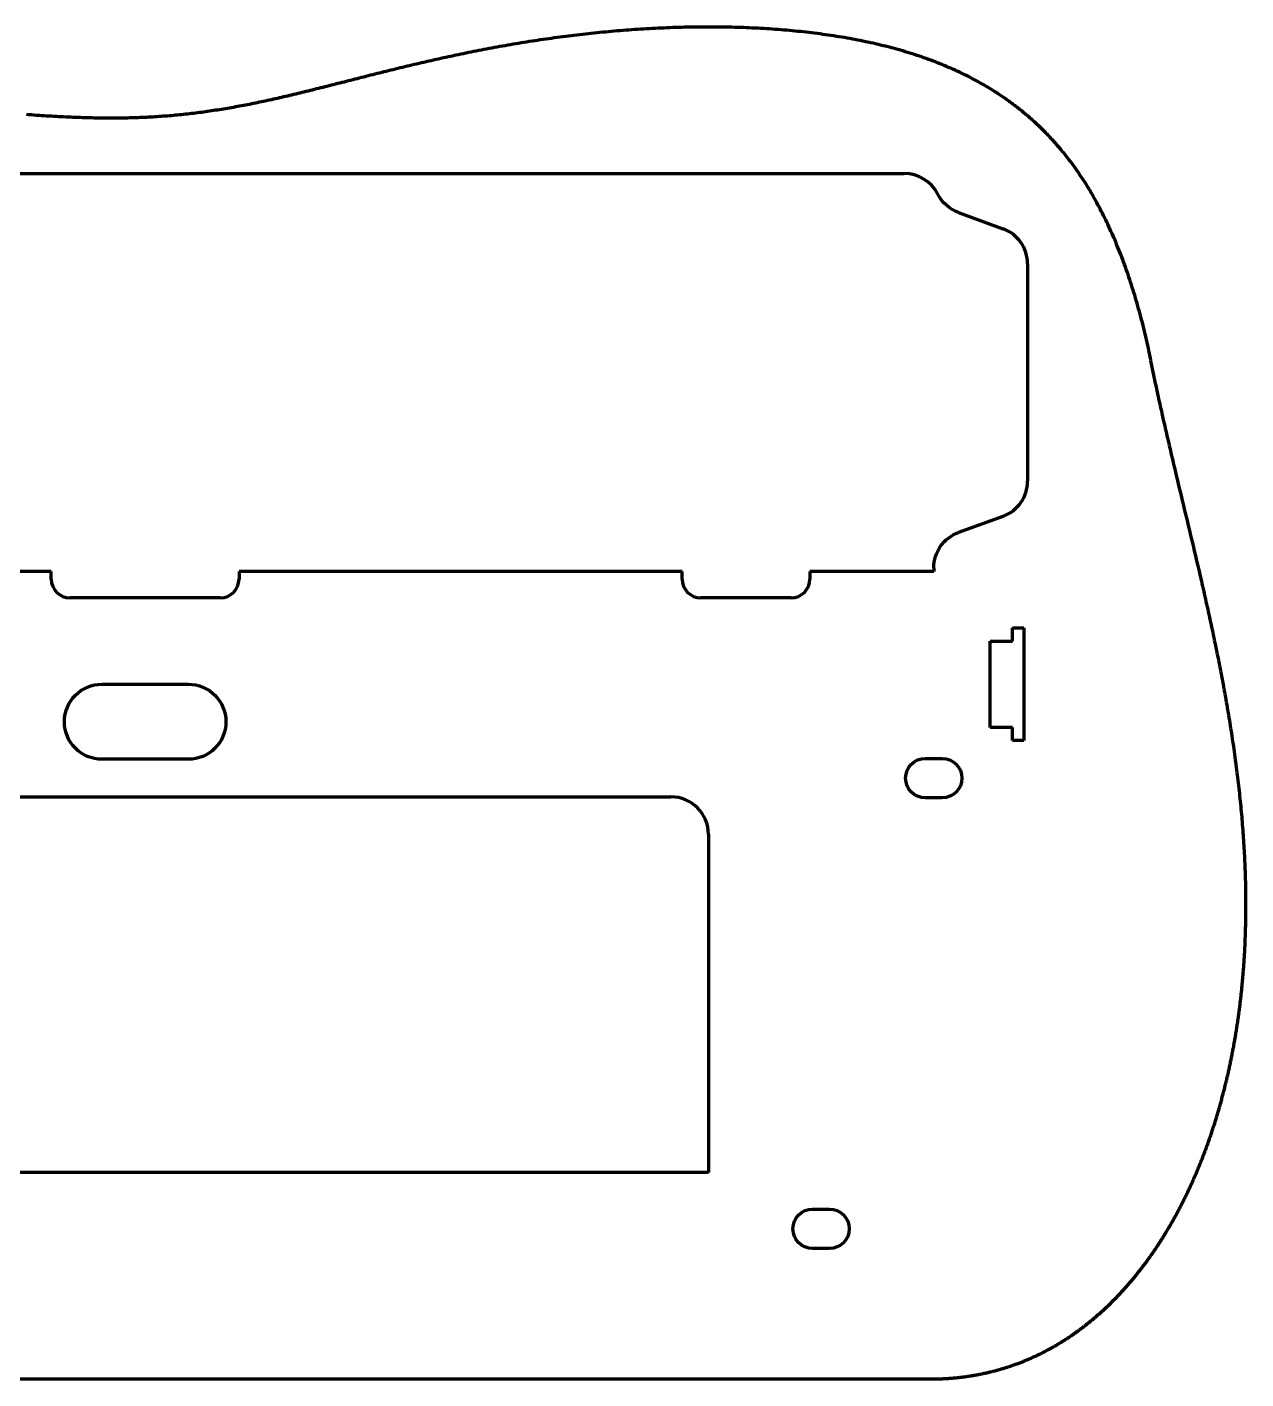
# Model space of a CAD drawing. Header units: millimetres. Extents: x -235 to 411, y -56 to 304.
# Drawn here: x 86.1 to 410.7, y -55.7 to 304.3 of the extents above; entities that cross this region are included whole.
import ezdxf

# ---------------------------------------------------------------- set-up
doc = ezdxf.new("R2010")
doc.units = ezdxf.units.MM
doc.header["$MEASUREMENT"] = 0
doc.layers.add('Visibile', color=7, linetype='Continuous', lineweight=0)

msp = doc.modelspace()

# ---------------------------------------------------------------- linework, layer by layer
at = {"layer": 'Visibile', "color": 7, "lineweight": 70}
for p, q in [((-82.65, 265.34), (319.69, 265.34)), ((334.13, 254.94), (345.97, 250.63)), ((352.55, 241.24), (352.55, 183.44)), ((345.97, 174.04), (334.13, 169.73)), ((92.55, 159.34), (23.55, 159.34)), ((92.55, 157.34), (92.55, 159.34)), ((142.55, 159.34), (142.55, 157.34)), ((217.55, 159.34), (142.55, 159.34)), ((260.55, 159.34), (217.55, 159.34)), ((260.55, 157.34), (260.55, 159.34)), ((294.55, 159.34), (294.55, 157.34)), ((327.55, 159.34), (294.55, 159.34)), ((327.55, 160.33), (327.55, 159.34)), ((137.55, 152.34), (97.55, 152.34)), ((289.55, 152.34), (265.55, 152.34)), ((348.55, 140.84), (348.55, 144.34)), ((348.55, 144.34), (351.55, 144.34)), ((351.55, 144.34), (351.55, 114.34)), ((342.55, 117.84), (342.55, 140.84)), ((342.55, 140.84), (348.55, 140.84)), ((106.05, 129.34), (129.05, 129.34)), ((348.55, 117.84), (342.55, 117.84)), ((348.55, 114.34), (348.55, 117.84)), ((351.55, 114.34), (348.55, 114.34)), ((129.05, 109.34), (106.05, 109.34)), ((325.3, 109.59), (329.8, 109.59)), ((-22.45, 99.34), (257.55, 99.34)), ((329.8, 99.09), (325.3, 99.09)), ((267.55, 89.34), (267.55, -0.66)), ((202.55, -0.66), (38.55, -0.66)), ((267.55, -0.66), (202.55, -0.66)), ((295.3, -10.41), (299.8, -10.41)), ((299.8, -20.91), (295.3, -20.91)), ((-92.63, -55.66), (326.5, -55.66))]:
    msp.add_line(p, q, dxfattribs=at)
for points in [[(384.72, 218.78), (384.55, 219.56), (384.37, 220.34), (384.2, 221.11), (384.02, 221.87), (383.84, 222.63), (383.65, 223.39), (383.47, 224.15), (383.28, 224.9), (383.09, 225.65), (382.9, 226.39), (382.7, 227.13), (382.51, 227.86), (382.31, 228.6), (382.11, 229.32), (381.9, 230.05), (381.7, 230.77), (381.49, 231.49), (381.28, 232.2), (381.07, 232.91), (380.85, 233.61), (380.64, 234.31), (380.42, 235.01), (380.2, 235.7), (379.97, 236.39), (379.75, 237.08), (379.52, 237.76), (379.29, 238.44), (379.06, 239.12), (378.82, 239.79), (378.59, 240.45), (378.35, 241.12), (378.1, 241.78), (377.86, 242.43), (377.61, 243.08), (377.36, 243.73), (377.11, 244.38), (376.86, 245.02), (376.6, 245.65), (376.34, 246.29), (376.08, 246.91), (375.82, 247.54), (375.55, 248.16), (375.29, 248.78), (375.02, 249.39), (374.74, 250), (374.47, 250.61), (374.19, 251.21), (373.91, 251.81), (373.63, 252.41), (373.34, 253), (373.05, 253.59), (372.76, 254.17), (372.47, 254.75), (372.17, 255.33), (371.87, 255.9), (371.57, 256.47), (371.27, 257.03), (370.96, 257.6), (370.66, 258.15), (370.34, 258.71), (370.03, 259.26), (369.71, 259.81), (369.4, 260.35), (369.07, 260.89), (368.75, 261.42), (368.42, 261.96), (368.09, 262.49), (367.76, 263.01), (367.43, 263.53), (367.09, 264.05), (366.75, 264.56), (366.4, 265.07), (366.06, 265.58), (365.71, 266.08), (365.36, 266.58), (365, 267.08), (364.64, 267.57), (364.28, 268.06), (363.92, 268.54), (363.56, 269.02), (363.19, 269.5), (362.81, 269.97), (362.44, 270.45), (362.06, 270.91), (361.87, 271.14), (361.68, 271.38), (361.49, 271.61), (361.3, 271.83), (361.11, 272.06), (360.91, 272.29), (360.72, 272.52), (360.52, 272.74), (360.33, 272.97), (360.13, 273.19), (359.94, 273.42), (359.74, 273.64), (359.54, 273.86), (359.34, 274.08), (359.14, 274.3), (358.94, 274.52), (358.74, 274.74), (358.53, 274.95), (358.33, 275.17), (358.13, 275.38), (357.92, 275.6), (357.72, 275.81), (357.51, 276.02), (357.3, 276.24), (357.1, 276.45), (356.89, 276.66), (356.68, 276.86), (356.47, 277.07), (356.26, 277.28), (356.05, 277.49), (355.84, 277.69), (355.62, 277.9), (355.41, 278.1), (355.19, 278.3), (354.98, 278.51), (354.76, 278.71), (354.55, 278.91), (354.33, 279.11), (354.11, 279.3), (353.89, 279.5), (353.67, 279.7), (353.45, 279.89), (353.23, 280.09), (353.01, 280.28), (352.78, 280.48), (352.56, 280.67), (352.34, 280.86), (352.11, 281.05), (351.88, 281.24), (351.66, 281.43), (351.43, 281.62), (351.2, 281.81), (350.97, 281.99), (350.74, 282.18), (350.51, 282.36), (350.28, 282.55), (350.05, 282.73), (349.81, 282.91), (349.58, 283.09), (349.34, 283.27), (349.11, 283.45), (348.87, 283.63), (348.64, 283.81), (348.4, 283.99), (348.16, 284.16), (347.92, 284.34), (347.68, 284.51), (347.44, 284.69), (347.2, 284.86), (346.95, 285.03), (346.71, 285.2), (346.47, 285.37), (346.22, 285.54), (345.97, 285.71), (345.73, 285.88), (345.48, 286.05), (345.23, 286.21), (344.98, 286.38), (344.73, 286.54), (344.48, 286.71), (344.23, 286.87), (343.98, 287.03), (343.47, 287.35), (342.96, 287.67), (342.45, 287.99), (341.93, 288.3), (341.41, 288.61), (340.89, 288.91), (340.36, 289.21), (339.83, 289.51), (339.3, 289.81), (338.76, 290.1), (338.23, 290.39), (337.68, 290.67), (337.14, 290.95), (336.59, 291.23), (336.04, 291.51), (335.48, 291.78), (334.92, 292.05), (334.36, 292.32), (333.8, 292.58), (333.23, 292.84), (332.66, 293.1), (332.08, 293.35), (331.51, 293.6), (330.93, 293.85), (330.34, 294.09), (329.75, 294.33), (329.16, 294.57), (328.57, 294.81), (327.97, 295.04), (327.37, 295.27), (326.77, 295.49), (326.17, 295.71), (325.56, 295.93), (324.94, 296.15), (324.33, 296.36), (323.71, 296.57), (323.09, 296.78), (322.46, 296.98), (321.84, 297.18), (321.2, 297.38), (320.57, 297.58), (319.93, 297.77), (319.29, 297.96), (318.65, 298.15), (318, 298.33), (317.35, 298.51), (316.7, 298.69), (316.05, 298.86), (315.39, 299.03), (314.73, 299.2), (314.06, 299.37), (313.4, 299.53), (312.73, 299.69), (312.05, 299.84), (311.38, 300), (310.7, 300.15), (310.02, 300.3), (309.33, 300.44), (308.65, 300.59), (307.96, 300.73), (307.27, 300.86), (306.57, 301), (305.87, 301.13), (305.17, 301.26), (304.47, 301.38), (303.76, 301.51), (303.05, 301.63), (302.34, 301.74), (301.63, 301.86), (300.91, 301.97), (300.19, 302.08), (299.47, 302.19), (298.75, 302.29), (298.02, 302.39), (297.29, 302.49), (296.56, 302.59), (295.83, 302.68), (295.1, 302.77), (294.36, 302.86), (293.62, 302.94), (292.88, 303.03), (292.13, 303.11), (291.39, 303.18), (290.64, 303.26), (289.89, 303.33), (289.14, 303.4), (288.38, 303.47), (287.63, 303.53), (286.87, 303.59), (286.11, 303.65), (285.35, 303.71), (284.59, 303.76), (283.82, 303.82), (283.06, 303.86), (282.29, 303.91), (281.52, 303.96), (280.75, 304), (279.98, 304.04), (279.21, 304.07), (278.43, 304.11), (277.66, 304.14), (276.88, 304.17), (276.11, 304.2), (275.33, 304.22), (274.55, 304.24), (273.77, 304.26), (272.99, 304.28), (272.2, 304.3), (271.42, 304.31), (270.64, 304.32), (269.85, 304.33), (269.07, 304.33), (268.28, 304.34), (267.5, 304.34), (266.71, 304.34), (265.93, 304.33), (265.14, 304.33), (264.35, 304.32), (263.57, 304.31), (262.78, 304.29), (261.99, 304.28), (261.2, 304.26), (260.42, 304.24), (259.63, 304.22), (258.84, 304.2), (258.05, 304.17), (257.27, 304.14), (256.48, 304.11), (255.69, 304.08), (254.91, 304.05), (254.12, 304.01), (253.34, 303.97), (252.55, 303.93), (251.77, 303.89), (250.98, 303.84), (250.2, 303.8), (249.42, 303.75), (248.64, 303.7), (247.86, 303.64), (247.08, 303.59), (246.3, 303.53), (245.52, 303.47), (244.74, 303.41), (243.97, 303.35), (243.19, 303.29), (242.42, 303.22), (241.64, 303.15), (240.87, 303.08), (240.1, 303.01), (239.33, 302.94), (238.56, 302.86), (237.8, 302.78), (237.03, 302.7), (236.27, 302.62), (235.5, 302.54), (234.74, 302.46), (233.98, 302.37), (233.22, 302.28), (232.47, 302.2), (231.71, 302.1), (230.96, 302.01), (230.2, 301.92), (229.45, 301.82), (228.7, 301.73), (227.96, 301.63), (227.21, 301.53), (226.46, 301.43), (225.72, 301.32), (224.98, 301.22), (224.24, 301.11), (223.51, 301.01), (222.77, 300.9), (222.04, 300.79), (221.3, 300.68), (220.57, 300.56), (219.85, 300.45), (219.12, 300.33), (218.4, 300.22), (217.67, 300.1), (216.95, 299.98), (216.24, 299.86), (215.52, 299.74), (214.8, 299.62), (214.09, 299.49), (213.38, 299.37), (212.67, 299.24), (211.97, 299.12), (211.26, 298.99), (210.56, 298.86), (209.86, 298.73), (209.16, 298.6), (208.47, 298.47), (207.77, 298.33), (207.08, 298.2), (206.39, 298.06), (205.71, 297.93), (205.02, 297.79), (204.34, 297.66), (203.66, 297.52), (202.98, 297.38), (202.3, 297.24), (201.63, 297.1), (200.95, 296.96), (200.28, 296.82), (199.62, 296.68), (198.95, 296.53), (198.29, 296.39), (197.62, 296.25), (196.96, 296.1), (196.31, 295.96), (195.65, 295.81), (195, 295.67), (194.35, 295.52), (193.7, 295.37), (193.05, 295.23), (192.41, 295.08), (191.76, 294.93), (191.12, 294.78), (190.48, 294.63), (189.85, 294.48), (189.21, 294.33), (188.58, 294.18), (187.95, 294.03), (187.32, 293.88), (186.7, 293.73), (186.07, 293.58), (185.45, 293.43), (184.83, 293.28), (184.21, 293.13), (183.6, 292.98), (182.98, 292.83), (182.37, 292.68), (181.76, 292.53), (181.15, 292.38), (180.54, 292.23), (179.94, 292.08), (179.34, 291.93), (178.74, 291.78), (178.14, 291.63), (177.54, 291.48), (176.94, 291.33), (176.35, 291.18), (175.76, 291.03), (175.17, 290.88), (174.58, 290.73), (173.99, 290.58), (173.41, 290.43), (172.83, 290.28), (172.24, 290.13), (171.66, 289.99), (171.09, 289.84), (170.51, 289.69), (169.93, 289.55), (169.36, 289.4), (168.79, 289.26), (168.22, 289.11), (167.65, 288.97), (167.08, 288.82), (166.52, 288.68), (165.95, 288.54), (165.39, 288.4), (164.83, 288.26), (164.27, 288.11), (163.71, 287.97), (163.15, 287.84), (162.59, 287.7), (162.04, 287.56), (161.48, 287.42), (160.93, 287.29), (160.38, 287.15), (159.83, 287.02), (159.28, 286.88), (158.73, 286.75), (158.18, 286.62), (157.64, 286.49), (157.09, 286.36), (156.55, 286.23), (156.01, 286.1), (155.46, 285.97), (154.92, 285.84), (154.38, 285.72), (153.84, 285.59), (153.3, 285.47), (152.77, 285.35), (152.23, 285.23), (151.69, 285.11), (151.16, 284.99), (150.62, 284.87), (150.09, 284.75), (149.55, 284.64), (149.02, 284.52), (148.49, 284.41), (147.95, 284.29), (147.42, 284.18), (146.89, 284.07), (146.36, 283.97), (145.83, 283.86), (145.3, 283.75), (144.77, 283.65), (144.24, 283.54), (143.71, 283.44), (143.18, 283.34), (142.65, 283.24), (142.12, 283.14), (141.6, 283.05), (141.07, 282.95), (140.54, 282.86), (140.01, 282.76), (139.48, 282.67), (138.95, 282.58), (138.43, 282.49), (137.9, 282.41), (137.37, 282.32), (136.84, 282.24), (136.31, 282.16), (135.78, 282.07), (135.25, 281.99), (134.72, 281.92), (134.19, 281.84), (133.66, 281.77), (133.13, 281.69), (132.6, 281.62), (132.06, 281.55), (131.53, 281.48), (131, 281.41), (130.46, 281.35), (129.93, 281.29), (129.39, 281.22), (128.86, 281.16), (128.32, 281.1), (127.78, 281.05), (127.24, 280.99), (126.7, 280.94), (126.16, 280.88), (125.62, 280.83), (125.08, 280.78), (124.54, 280.73), (123.99, 280.69), (123.45, 280.64), (122.9, 280.6), (122.35, 280.56), (121.8, 280.52), (121.25, 280.48), (120.7, 280.45), (120.15, 280.41), (119.59, 280.38), (119.04, 280.35), (118.48, 280.32), (117.92, 280.29), (117.36, 280.26), (116.8, 280.24), (116.23, 280.22), (115.67, 280.2), (115.1, 280.18), (114.53, 280.16), (113.96, 280.14), (113.39, 280.13), (112.81, 280.11), (112.24, 280.1), (111.66, 280.09), (111.08, 280.09), (110.5, 280.08), (109.91, 280.07), (109.33, 280.07), (108.74, 280.07), (108.15, 280.07), (107.55, 280.07), (106.96, 280.07), (106.36, 280.08), (105.76, 280.08), (105.16, 280.09), (104.56, 280.1), (103.95, 280.11), (103.34, 280.12), (102.73, 280.14), (102.11, 280.15), (101.5, 280.17), (100.88, 280.19), (100.26, 280.21), (99.63, 280.23), (99.01, 280.25), (98.38, 280.28), (97.75, 280.3), (97.11, 280.33), (96.48, 280.36), (95.84, 280.39), (95.19, 280.42), (94.55, 280.46), (93.9, 280.49), (93.25, 280.53), (92.6, 280.57), (91.94, 280.6), (91.28, 280.64), (90.62, 280.69), (89.96, 280.73), (89.29, 280.77), (88.62, 280.82), (87.95, 280.87), (87.27, 280.92), (86.59, 280.97), (85.91, 281.02)], [(326.5, -55.66), (326.77, -55.66), (327.03, -55.66), (327.29, -55.66), (327.55, -55.66), (327.82, -55.65), (328.08, -55.65), (328.34, -55.64), (328.6, -55.63), (328.86, -55.63), (329.12, -55.62), (329.38, -55.61), (329.64, -55.6), (329.9, -55.59), (330.16, -55.57), (330.42, -55.56), (330.67, -55.54), (330.93, -55.53), (331.19, -55.51), (331.45, -55.5), (331.7, -55.48), (331.96, -55.46), (332.22, -55.44), (332.47, -55.42), (332.73, -55.4), (332.99, -55.37), (333.24, -55.35), (333.49, -55.33), (333.75, -55.3), (334, -55.27), (334.26, -55.25), (334.51, -55.22), (334.76, -55.19), (335.02, -55.16), (335.27, -55.13), (335.52, -55.1), (335.77, -55.06), (336.02, -55.03), (336.28, -54.99), (336.53, -54.96), (336.78, -54.92), (337.03, -54.88), (337.28, -54.85), (337.53, -54.81), (337.77, -54.77), (338.02, -54.73), (338.27, -54.68), (338.52, -54.64), (338.77, -54.6), (339.02, -54.55), (339.26, -54.51), (339.51, -54.46), (339.76, -54.41), (340, -54.36), (340.25, -54.31), (340.49, -54.26), (340.74, -54.21), (340.98, -54.16), (341.23, -54.11), (341.47, -54.05), (341.72, -54), (341.96, -53.94), (342.2, -53.88), (342.44, -53.83), (342.69, -53.77), (342.93, -53.71), (343.17, -53.65), (343.41, -53.59), (343.65, -53.53), (343.89, -53.46), (344.14, -53.4), (344.38, -53.33), (344.61, -53.27), (344.85, -53.2), (345.09, -53.13), (345.33, -53.06), (345.57, -53), (345.81, -52.92), (346.05, -52.85), (346.28, -52.78), (346.52, -52.71), (346.76, -52.63), (346.99, -52.56), (347.23, -52.48), (347.47, -52.41), (347.7, -52.33), (347.94, -52.25), (348.17, -52.17), (348.4, -52.09), (348.64, -52.01), (348.87, -51.93), (349.1, -51.85), (349.34, -51.76), (349.57, -51.68), (349.8, -51.59), (350.03, -51.51), (350.27, -51.42), (350.5, -51.33), (350.73, -51.24), (350.96, -51.15), (351.19, -51.06), (351.42, -50.97), (351.65, -50.88), (351.88, -50.78), (352.11, -50.69), (352.33, -50.59), (352.56, -50.5), (352.79, -50.4), (353.02, -50.3), (353.24, -50.2), (353.47, -50.1), (353.7, -50), (353.92, -49.9), (354.15, -49.8), (354.37, -49.7), (354.6, -49.59), (354.82, -49.49), (355.05, -49.38), (355.27, -49.27), (355.49, -49.17), (355.72, -49.06), (355.94, -48.95), (356.16, -48.84), (356.38, -48.73), (356.6, -48.62), (356.82, -48.5), (357.05, -48.39), (357.27, -48.27), (357.49, -48.16), (357.71, -48.04), (357.93, -47.93), (358.14, -47.81), (358.36, -47.69), (358.58, -47.57), (358.8, -47.45), (359.02, -47.33), (359.23, -47.21), (359.45, -47.08), (359.67, -46.96), (359.88, -46.83), (360.1, -46.71), (360.31, -46.58), (360.53, -46.46), (360.74, -46.33), (360.96, -46.2), (361.17, -46.07), (361.38, -45.94), (361.6, -45.81), (361.81, -45.68), (362.02, -45.54), (362.23, -45.41), (362.45, -45.27), (362.66, -45.14), (362.87, -45), (363.08, -44.86), (363.29, -44.73), (363.5, -44.59), (363.71, -44.45), (363.92, -44.31), (364.12, -44.17), (364.33, -44.02), (364.54, -43.88), (364.75, -43.74), (364.95, -43.59), (365.16, -43.45), (365.37, -43.3), (365.57, -43.15), (365.78, -43.01), (365.98, -42.86), (366.19, -42.71), (366.39, -42.56), (366.6, -42.41), (366.8, -42.25), (367, -42.1), (367.21, -41.95), (367.41, -41.79), (367.61, -41.64), (367.81, -41.48), (368.01, -41.33), (368.21, -41.17), (368.41, -41.01), (368.61, -40.85), (368.81, -40.69), (369.01, -40.53), (369.21, -40.37), (369.41, -40.21), (369.61, -40.04), (369.8, -39.88), (370, -39.71), (370.2, -39.55), (370.39, -39.38), (370.59, -39.22), (370.79, -39.05), (370.98, -38.88), (371.18, -38.71), (371.37, -38.54), (371.56, -38.37), (371.76, -38.2), (371.95, -38.02), (372.14, -37.85), (372.34, -37.68), (372.53, -37.5), (372.72, -37.33), (372.91, -37.15), (373.1, -36.97), (373.29, -36.8), (373.48, -36.62), (373.67, -36.44), (373.86, -36.26), (374.05, -36.08), (374.24, -35.9), (374.42, -35.71), (374.61, -35.53), (374.8, -35.35), (374.98, -35.16), (375.17, -34.98), (375.36, -34.79), (375.54, -34.6), (375.73, -34.42), (375.91, -34.23), (376.09, -34.04), (376.28, -33.85), (376.46, -33.66), (376.64, -33.47), (376.83, -33.27), (377.01, -33.08), (377.19, -32.89), (377.37, -32.69), (377.55, -32.5), (377.73, -32.3), (377.91, -32.11), (378.09, -31.91), (378.27, -31.71), (378.45, -31.51), (378.62, -31.32), (378.8, -31.12), (378.98, -30.91), (379.16, -30.71), (379.33, -30.51), (379.51, -30.31), (379.68, -30.1), (379.86, -29.9), (380.03, -29.7), (380.21, -29.49), (380.38, -29.28), (380.55, -29.08), (380.73, -28.87), (380.9, -28.66), (381.07, -28.45), (381.24, -28.24), (381.41, -28.03), (381.58, -27.82), (381.75, -27.61), (381.92, -27.4), (382.09, -27.18), (382.26, -26.97), (382.43, -26.75), (382.6, -26.54), (382.77, -26.32), (382.93, -26.11), (383.1, -25.89), (383.26, -25.67), (383.43, -25.45), (383.6, -25.23), (383.76, -25.01), (383.92, -24.79), (384.09, -24.57), (384.25, -24.35), (384.41, -24.13), (384.58, -23.9), (384.74, -23.68), (384.9, -23.45), (385.06, -23.23), (385.22, -23), (385.38, -22.78), (385.54, -22.55), (385.7, -22.32), (385.86, -22.09), (386.02, -21.86), (386.18, -21.63), (386.33, -21.4), (386.49, -21.17), (386.65, -20.94), (386.8, -20.71), (386.96, -20.48), (387.11, -20.24), (387.27, -20.01), (387.42, -19.77), (387.58, -19.54), (387.73, -19.3), (387.88, -19.06), (388.03, -18.83), (388.19, -18.59), (388.34, -18.35), (388.49, -18.11), (388.64, -17.87), (388.79, -17.63), (388.94, -17.39), (389.09, -17.15), (389.24, -16.91), (389.38, -16.66), (389.53, -16.42), (389.68, -16.17), (389.83, -15.93), (389.97, -15.68), (390.12, -15.44), (390.26, -15.19), (390.41, -14.95), (390.55, -14.7), (390.7, -14.45), (390.84, -14.2), (390.98, -13.95), (391.12, -13.7), (391.27, -13.45), (391.41, -13.2), (391.55, -12.95), (391.69, -12.69), (391.83, -12.44), (391.97, -12.19), (392.11, -11.93), (392.24, -11.68), (392.38, -11.42), (392.52, -11.17), (392.66, -10.91), (392.79, -10.66), (392.93, -10.4), (393.06, -10.14), (393.2, -9.88), (393.33, -9.62), (393.47, -9.36), (393.6, -9.1), (393.74, -8.84), (393.87, -8.58), (394, -8.32), (394.13, -8.06), (394.26, -7.79), (394.39, -7.53), (394.52, -7.27), (394.65, -7), (394.78, -6.74), (394.91, -6.47), (395.04, -6.2), (395.17, -5.94), (395.29, -5.67), (395.42, -5.4), (395.55, -5.13), (395.67, -4.86), (395.8, -4.6), (395.92, -4.33), (396.04, -4.06), (396.17, -3.78), (396.29, -3.51), (396.41, -3.24), (396.54, -2.97), (396.66, -2.7), (396.78, -2.42), (396.9, -2.15), (397.02, -1.87), (397.14, -1.6), (397.26, -1.32), (397.38, -1.05), (397.49, -0.77), (397.61, -0.49), (397.73, -0.22), (397.85, 0.06), (397.96, 0.34), (398.08, 0.62), (398.19, 0.9), (398.31, 1.18), (398.42, 1.46), (398.53, 1.74), (398.65, 2.02), (398.76, 2.3), (398.87, 2.58), (398.98, 2.87), (399.09, 3.15), (399.2, 3.43), (399.31, 3.72), (399.42, 4), (399.53, 4.29), (399.64, 4.57), (399.75, 4.86), (399.85, 5.14), (399.96, 5.43), (400.07, 5.72), (400.17, 6.01), (400.28, 6.3), (400.38, 6.58), (400.49, 6.87), (400.59, 7.16), (400.69, 7.45), (400.8, 7.74), (400.9, 8.03), (401, 8.32), (401.1, 8.62), (401.2, 8.91), (401.3, 9.2), (401.4, 9.49), (401.5, 9.79), (401.6, 10.08), (401.7, 10.38), (401.79, 10.67), (401.89, 10.97), (401.99, 11.26), (402.08, 11.56), (402.18, 11.85), (402.27, 12.15), (402.37, 12.45), (402.46, 12.75), (402.55, 13.04), (402.65, 13.34), (402.74, 13.64), (402.83, 13.94), (402.92, 14.24), (403.01, 14.54), (403.1, 14.84), (403.19, 15.14), (403.28, 15.44), (403.37, 15.74), (403.46, 16.04), (403.54, 16.35), (403.63, 16.65), (403.72, 16.95), (403.8, 17.26), (403.89, 17.56), (403.97, 17.86), (404.06, 18.17), (404.14, 18.47), (404.22, 18.78), (404.3, 19.09), (404.39, 19.39), (404.47, 19.7), (404.55, 20), (404.63, 20.31), (404.71, 20.62), (404.79, 20.93), (404.87, 21.24), (404.95, 21.54), (405.02, 21.85), (405.1, 22.16), (405.18, 22.47), (405.25, 22.78), (405.33, 23.09), (405.4, 23.4), (405.48, 23.71), (405.55, 24.03), (405.63, 24.34), (405.7, 24.65), (405.77, 24.96), (405.84, 25.27), (405.91, 25.59), (405.99, 25.9), (406.06, 26.21), (406.13, 26.53), (406.2, 26.84), (406.26, 27.16), (406.33, 27.47), (406.4, 27.79), (406.47, 28.1), (406.53, 28.42), (406.6, 28.74), (406.66, 29.05), (406.73, 29.37), (406.79, 29.69), (406.86, 30), (406.92, 30.32), (406.98, 30.64), (407.05, 30.96), (407.11, 31.28), (407.17, 31.59), (407.23, 31.91), (407.29, 32.23), (407.35, 32.55), (407.41, 32.87), (407.47, 33.19), (407.52, 33.51), (407.58, 33.84), (407.64, 34.16), (407.7, 34.48), (407.75, 34.8), (407.81, 35.12), (407.86, 35.44), (407.92, 35.77), (407.97, 36.09), (408.02, 36.41), (408.07, 36.74), (408.13, 37.06), (408.18, 37.38), (408.23, 37.71), (408.28, 38.03), (408.33, 38.36), (408.38, 38.68), (408.43, 39.01), (408.48, 39.33), (408.52, 39.66), (408.57, 39.99), (408.62, 40.31), (408.66, 40.64), (408.71, 40.97), (408.75, 41.29), (408.8, 41.62), (408.84, 41.95), (408.89, 42.28), (408.93, 42.6), (408.97, 42.93), (409.01, 43.26), (409.06, 43.59), (409.1, 43.92), (409.14, 44.25), (409.18, 44.58), (409.22, 44.91), (409.25, 45.24), (409.29, 45.57), (409.33, 45.9), (409.37, 46.23), (409.4, 46.56), (409.44, 46.89), (409.48, 47.22), (409.51, 47.55), (409.55, 47.88), (409.58, 48.21), (409.61, 48.55), (409.65, 48.88), (409.68, 49.21), (409.71, 49.54), (409.74, 49.88), (409.77, 50.21), (409.8, 50.54), (409.83, 50.88), (409.86, 51.21), (409.89, 51.54), (409.92, 51.88), (409.95, 52.21), (409.97, 52.55), (410, 52.88), (410.03, 53.21), (410.05, 53.55), (410.08, 53.88), (410.1, 54.22), (410.13, 54.56), (410.15, 54.89), (410.17, 55.23), (410.2, 55.56), (410.22, 55.9), (410.24, 56.23), (410.26, 56.57), (410.28, 56.91), (410.3, 57.24), (410.32, 57.58), (410.34, 57.92), (410.36, 58.26), (410.37, 58.59), (410.39, 58.93), (410.41, 59.27), (410.43, 59.61), (410.44, 59.95), (410.46, 60.28), (410.47, 60.62), (410.49, 60.96), (410.51, 61.64), (410.54, 62.32), (410.56, 63), (410.58, 63.67), (410.6, 64.35), (410.62, 65.03), (410.63, 65.72), (410.65, 66.4), (410.66, 67.08), (410.67, 67.76), (410.67, 68.44), (410.68, 69.13), (410.68, 69.81), (410.68, 70.5), (410.68, 71.18), (410.68, 71.87), (410.68, 72.55), (410.67, 73.24), (410.66, 73.92), (410.65, 74.61), (410.64, 75.3), (410.63, 75.99), (410.61, 76.67), (410.59, 77.36), (410.57, 78.05), (410.55, 78.74), (410.53, 79.43), (410.5, 80.12), (410.48, 80.81), (410.45, 81.5), (410.42, 82.19), (410.38, 82.88), (410.35, 83.57), (410.31, 84.26), (410.28, 84.95), (410.24, 85.65), (410.19, 86.34), (410.15, 87.03), (410.11, 87.72), (410.06, 88.42), (410.01, 89.11), (409.96, 89.8), (409.91, 90.49), (409.86, 91.19), (409.8, 91.88), (409.75, 92.57), (409.69, 93.27), (409.63, 93.96), (409.57, 94.66), (409.5, 95.35), (409.44, 96.04), (409.37, 96.74), (409.3, 97.43), (409.23, 98.13), (409.16, 98.82), (409.09, 99.52), (409.02, 100.21), (408.94, 100.91), (408.86, 101.6), (408.78, 102.3), (408.7, 102.99), (408.62, 103.69), (408.54, 104.38), (408.45, 105.08), (408.37, 105.77), (408.28, 106.46), (408.19, 107.16), (408.1, 107.85), (408.01, 108.55), (407.91, 109.24), (407.82, 109.94), (407.72, 110.63), (407.63, 111.33), (407.53, 112.02), (407.43, 112.72), (407.33, 113.41), (407.22, 114.11), (407.12, 114.8), (407.01, 115.49), (406.91, 116.19), (406.8, 116.88), (406.69, 117.58), (406.58, 118.27), (406.47, 118.96), (406.36, 119.66), (406.24, 120.35), (406.13, 121.04), (406.01, 121.74), (405.89, 122.43), (405.78, 123.12), (405.66, 123.81), (405.54, 124.51), (405.41, 125.2), (405.29, 125.89), (405.17, 126.58), (405.04, 127.27), (404.92, 127.97), (404.79, 128.66), (404.66, 129.35), (404.53, 130.04), (404.4, 130.73), (404.27, 131.42), (404.14, 132.11), (404.01, 132.8), (403.87, 133.49), (403.74, 134.18), (403.6, 134.87), (403.47, 135.56), (403.33, 136.25), (403.19, 136.93), (403.05, 137.62), (402.91, 138.31), (402.77, 139), (402.63, 139.68), (402.49, 140.37), (402.35, 141.06), (402.2, 141.74), (402.06, 142.43), (401.92, 143.12), (401.77, 143.8), (401.62, 144.49), (401.48, 145.17), (401.33, 145.86), (401.18, 146.54), (401.03, 147.23), (400.88, 147.91), (400.73, 148.59), (400.58, 149.28), (400.43, 149.96), (400.28, 150.64), (400.13, 151.32), (399.98, 152.01), (399.82, 152.69), (399.67, 153.37), (399.52, 154.05), (399.36, 154.73), (399.21, 155.41), (399.05, 156.09), (398.9, 156.77), (398.58, 158.13), (398.27, 159.48), (397.95, 160.84), (397.64, 162.19), (397.32, 163.54), (397, 164.89), (396.68, 166.24), (396.36, 167.59), (396.04, 168.93), (395.72, 170.27), (395.4, 171.62), (395.08, 172.96), (394.76, 174.29), (394.44, 175.63), (394.12, 176.97), (393.8, 178.3), (393.48, 179.63), (393.16, 180.96), (392.84, 182.29), (392.53, 183.62), (392.21, 184.94), (391.9, 186.27), (391.74, 186.93), (391.58, 187.59), (391.43, 188.25), (391.27, 188.91), (391.11, 189.57), (390.96, 190.23), (390.8, 190.88), (390.65, 191.54), (390.49, 192.2), (390.34, 192.86), (390.19, 193.51), (390.03, 194.17), (389.88, 194.82), (389.73, 195.48), (389.58, 196.14), (389.43, 196.79), (389.28, 197.44), (389.13, 198.1), (388.98, 198.75), (388.83, 199.4), (388.68, 200.06), (388.54, 200.71), (388.39, 201.36), (388.24, 202.01), (388.1, 202.66), (387.95, 203.31), (387.81, 203.96), (387.67, 204.61), (387.52, 205.26), (387.38, 205.91), (387.24, 206.55), (387.1, 207.2), (386.96, 207.85), (386.82, 208.5), (386.68, 209.14), (386.55, 209.79), (386.41, 210.43), (386.27, 211.08), (386.14, 211.72), (386.01, 212.37), (385.87, 213.01), (385.74, 213.65), (385.61, 214.3), (385.48, 214.94), (385.35, 215.58), (385.22, 216.22), (385.1, 216.86), (384.97, 217.5), (384.84, 218.14), (384.72, 218.78)]]:
    msp.add_lwpolyline(points, dxfattribs=at)
for points in [[(328.62, 259.84), (326.92, 263.21), (323.47, 265.34), (319.69, 265.34)], [(334.13, 254.94), (331.74, 255.81), (329.77, 257.56), (328.62, 259.84)], [(352.55, 241.24), (352.55, 245.44), (349.92, 249.19), (345.97, 250.63)], [(345.97, 174.04), (349.92, 175.48), (352.55, 179.23), (352.55, 183.44)], [(327.55, 160.33), (327.55, 164.54), (330.18, 168.29), (334.13, 169.73)], [(92.55, 157.34), (92.55, 154.57), (94.79, 152.34), (97.55, 152.34)], [(137.55, 152.34), (140.31, 152.34), (142.55, 154.57), (142.55, 157.34)], [(260.55, 157.34), (260.55, 154.57), (262.79, 152.34), (265.55, 152.34)], [(289.55, 152.34), (292.31, 152.34), (294.55, 154.57), (294.55, 157.34)], [(267.55, 89.34), (267.55, 94.86), (263.07, 99.34), (257.55, 99.34)]]:
    msp.add_open_spline(points, degree=3, dxfattribs=at)
for points in [[(106.05, 109.34), (100.53, 109.34), (96.05, 113.81), (96.05, 119.34), (96.05, 124.86), (100.53, 129.34), (106.05, 129.34)], [(129.05, 129.34), (134.57, 129.34), (139.05, 124.86), (139.05, 119.34), (139.05, 113.81), (134.57, 109.34), (129.05, 109.34)], [(325.3, 99.09), (322.4, 99.09), (320.05, 101.44), (320.05, 104.34), (320.05, 107.24), (322.4, 109.59), (325.3, 109.59)], [(329.8, 109.59), (332.7, 109.59), (335.05, 107.24), (335.05, 104.34), (335.05, 101.44), (332.7, 99.09), (329.8, 99.09)], [(295.3, -20.91), (292.4, -20.91), (290.05, -18.56), (290.05, -15.66), (290.05, -12.76), (292.4, -10.41), (295.3, -10.41)], [(299.8, -10.41), (302.7, -10.41), (305.05, -12.76), (305.05, -15.66), (305.05, -18.56), (302.7, -20.91), (299.8, -20.91)]]:
    msp.add_open_spline(points, degree=3, knots=[0, 0, 0, 0, 1, 1, 1, 2, 2, 2, 2], dxfattribs=at)

doc.saveas('drawing.dxf')
